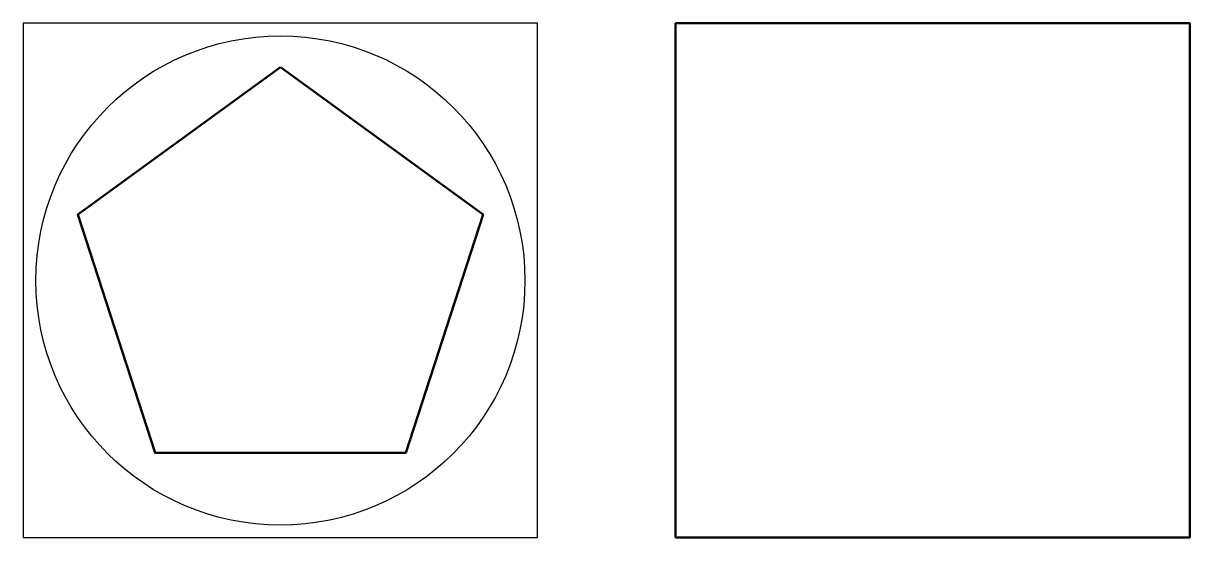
# Model space of a CAD drawing. Header units: centimetres. Extents: x 2245 to 4514, y 1258 to 2258.
import ezdxf

# ---------------------------------------------------------------- set-up
doc = ezdxf.new("R2010")
doc.units = ezdxf.units.CM
doc.layers.add('Layer1', color=240, linetype='BATTING')
doc.layers.add('Layer2', color=70, linetype='Continuous')
doc.layers.add('Layer3', color=179, linetype='Continuous', lineweight=50)
doc.linetypes.add('BATTING', pattern='A,0.00254,-2.54,[134,ltypeshp.shx,S=2.54,R=0,X=-2.54,Y=0],-5.08,[134,ltypeshp.shx,S=2.54,R=180,X=2.54,Y=0],-2.54', length=10.16254)

msp = doc.modelspace()

# ---------------------------------------------------------------- linework, layer by layer
at = {"layer": 'Layer1'}
msp.add_lwpolyline([(2245.3, 1258.2), (3245.3, 1258.2), (3245.3, 2258.2), (2245.3, 2258.2)], close=True, dxfattribs=at)
at = {"layer": 'Layer2'}
msp.add_circle((2745.3, 1758.2), 475.6, dxfattribs=at)
at = {"layer": 'Layer3'}
for points in [[(3513.7, 1258.2), (4513.7, 1258.2), (4513.7, 2258.2), (3513.7, 2258.2)], [(2745.3, 2172.8), (2351, 1886.3), (2501.6, 1422.8), (2989, 1422.8), (3139.6, 1886.3)]]:
    msp.add_lwpolyline(points, close=True, dxfattribs=at)

doc.saveas('drawing.dxf')
